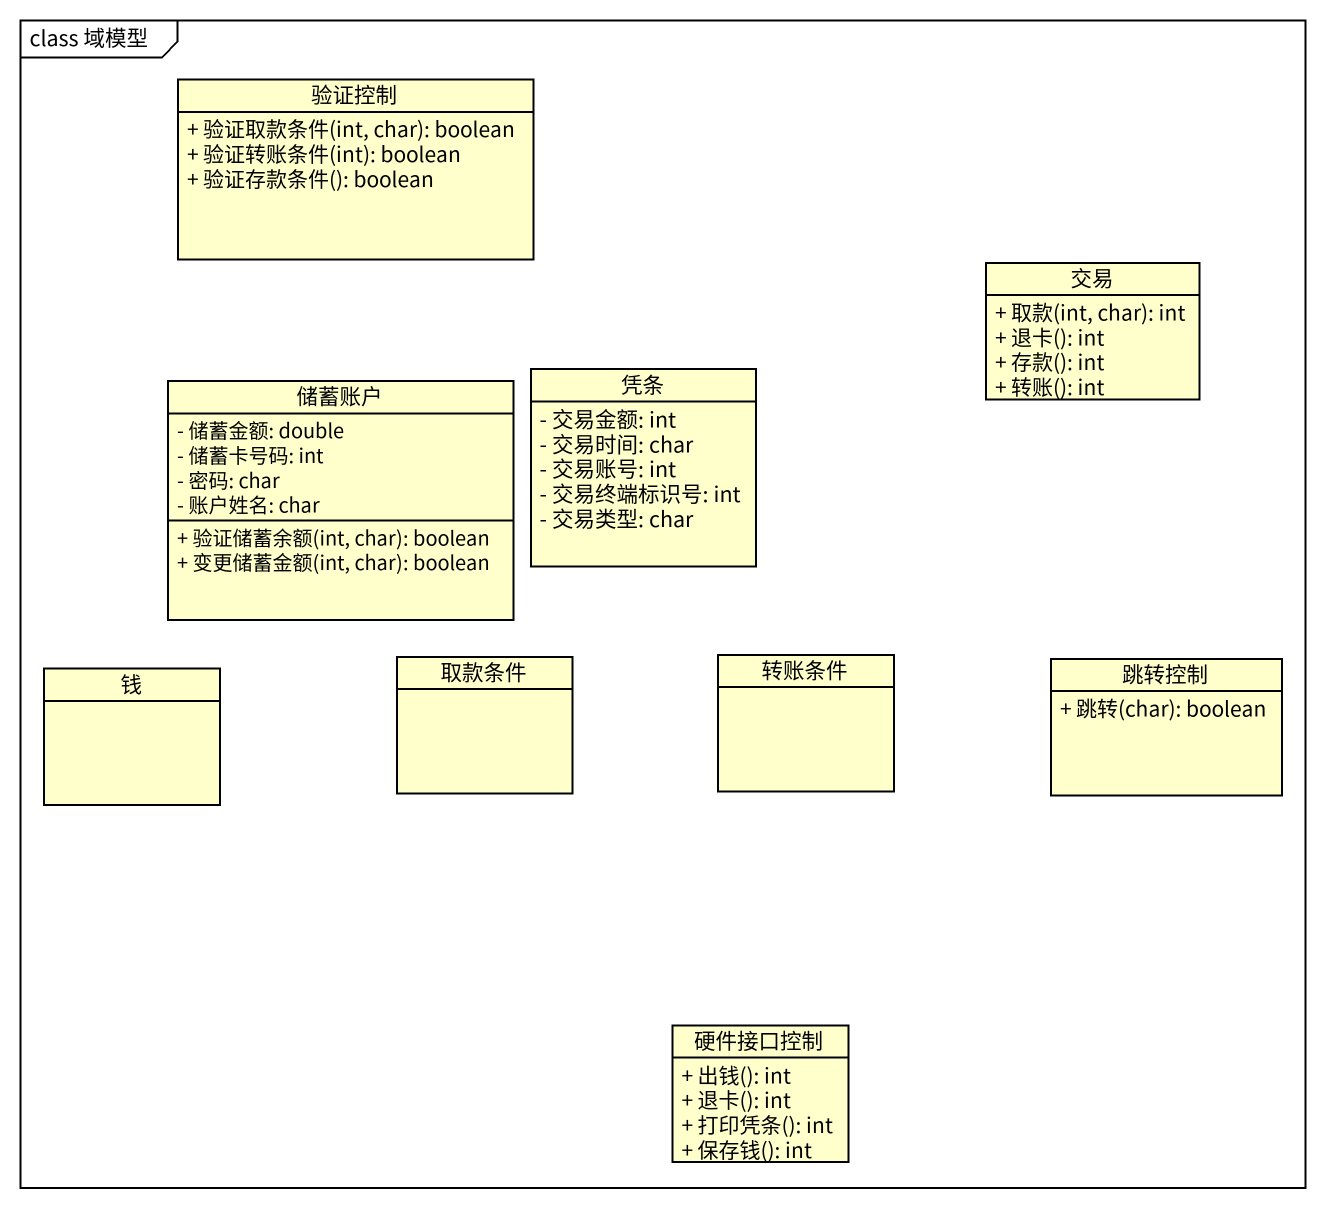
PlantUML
@startuml
mainframe class 域模型
hide circle
hide empty members
skinparam classAttributeIconSize 0
class 验证控制 {
  + 验证取款条件(int, char): boolean
  + 验证转账条件(int): boolean
  + 验证存款条件(): boolean
}
class 交易 {
  + 取款(int, char): int
  + 退卡(): int
  + 存款(): int
  + 转账(): int
}
class 储蓄账户 {
  - 储蓄金额: double
  - 储蓄卡号码: int
  - 密码: char
  - 账户姓名: char
  + 验证储蓄余额(int, char): boolean
  + 变更储蓄金额(int, char): boolean
}
class 凭条 {
  - 交易金额: int
  - 交易时间: char
  - 交易账号: int
  - 交易终端标识号: int
  - 交易类型: char
}
class 钱
class 取款条件
class 转账条件
class 跳转控制 {
  + 跳转(char): boolean
}
class 硬件接口控制 {
  + 出钱(): int
  + 退卡(): int
  + 打印凭条(): int
  + 保存钱(): int
}
@enduml
